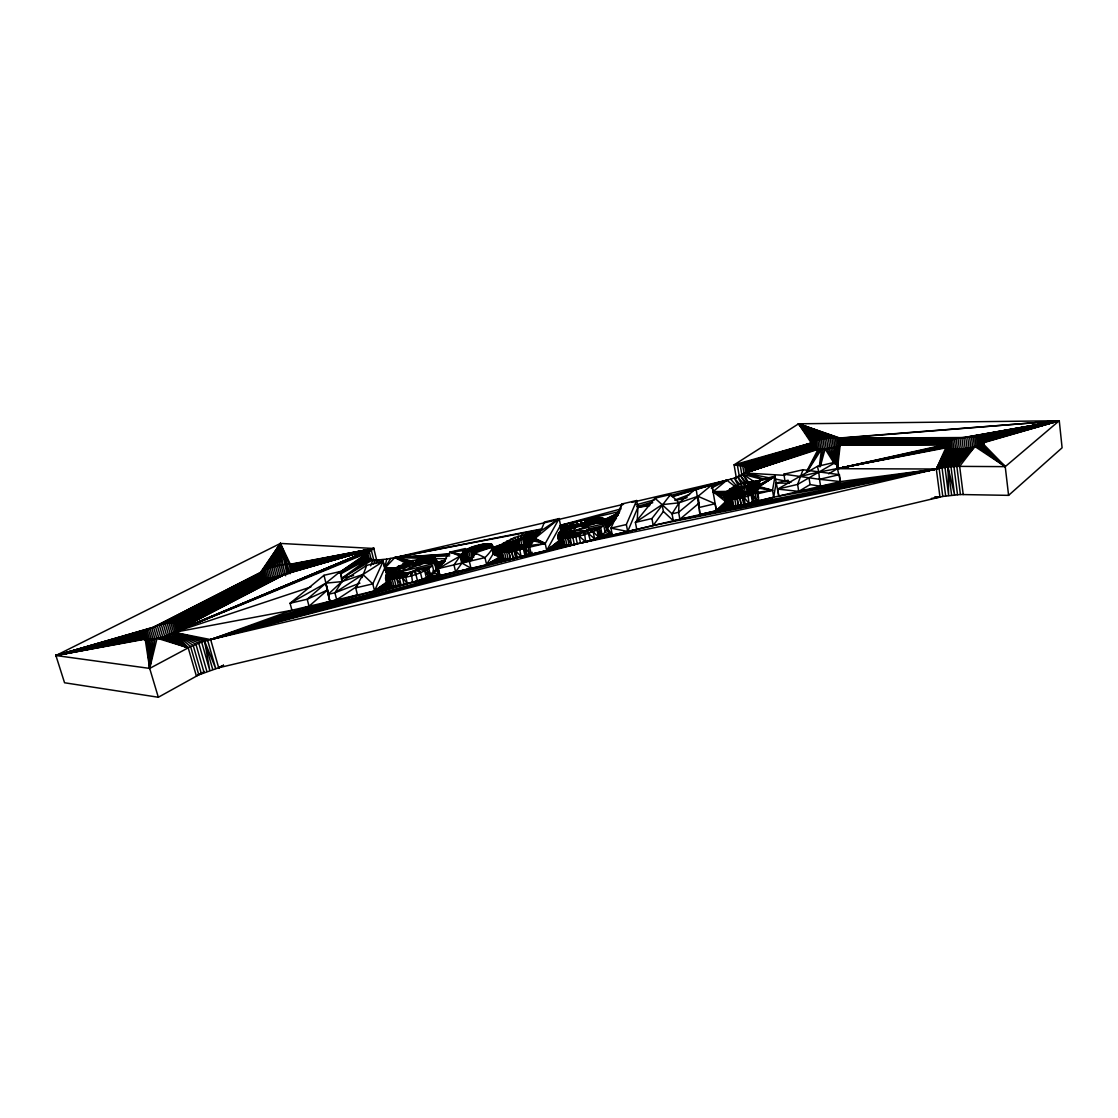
<?xml version="1.0" encoding="UTF-8"?>
<svg xmlns="http://www.w3.org/2000/svg" width="1118" height="1118" viewBox="0 0 1118 1118"><rect width="100%" height="100%" fill="white"/><g stroke="black" fill="none" stroke-linecap="round" stroke-linejoin="round"><path stroke-width="1.5" d="M942.781 496.448L939.134 468.4L963.534 448.807C936.073 452.594 940.238 439.067 963.814 437.529C991.247 433.658 987.529 447.242 963.534 448.807L936.311 469.015L778.799 496.043L774.998 476.268C758.968 483.745 736.063 478.853 724.38 494.729C726.127 502.317 738.257 498.083 744.029 497.412L747.774 492.325C716.484 491.934 787.058 476.002 747.774 492.325L748.948 503.393L699.924 514.546L696.095 488.58L711.859 484.905L713.046 491.599L725.568 501.591C726.882 508.858 738.229 505.28 743.638 504.721L945.003 467.38L956.84 466.36L1005.236 466.639L1059.263 420.745L1062.1 447.801L1008.59 495.358L960.404 494.519L942.781 496.448L218.681 667.767L198.794 674.853L158.323 697.255L64.551 682.763L55.9 655.525L280.408 543.432L373.789 548.491L376.948 561.306M560.425 533.216L560.523 525.278L559.14 518.598L544.284 522.05C540.846 533.971 528.744 549.86 514.741 544.55C518.738 539.183 528.632 535.564 534.991 538.093M413.213 566.379L412.598 560.607C419.907 559.601 428.753 554.863 435.88 558.693C444.573 575.463 418.146 580.382 407.357 583.722L201.659 642.137L190.605 646.567L149.686 668.41L55.9 655.525L153.529 627.156C165.296 620.183 199.591 620.895 169.042 634.703C156.967 641.9 122.547 640.963 153.529 627.156L260.466 572.444C263.261 568.182 303.132 557.211 293.112 570.068C289.758 574.512 250.6 585.692 260.466 572.444L280.408 543.432L290.345 564.227L292.441 572.192M223.362 665.434L218.681 667.767L223.376 665.503L218.681 667.767L223.362 665.476L218.681 667.767L210.659 639.594L524.901 555.604L585.622 541.797L584.309 531.26L589.018 529.052L603.804 525.586L605.173 532.489L612.315 535.089L738.243 505.615L737.041 498.67L743.973 492.8L734.792 498.866L735.979 505.825L716.372 510.688L715.143 503.729L697.884 496.28L679.059 502.82L662.122 504.637L635.401 522.399L636.743 529.359L580.521 543.11L210.659 639.594L174.226 632.355L188.187 647.797L196.405 676.111L199.144 673.958M584.309 531.26L578.719 532.713L575.868 536.864L577.293 543.823L439.933 575.518L434.119 572.57L432.484 565.666C411.256 583.624 352.114 583.596 412.598 560.607L415.044 565.82M747.355 482.305L748.04 491.641M637.204 520.848L637.945 507.223L636.659 500.529L621.943 503.966L610.945 528.129L612.315 535.089L585.622 541.797L579.096 536.137C537.283 545.808 568.014 519.758 589.703 519.199C594.636 518.556 600.324 516.726 605.048 519.171C614.397 532.503 595.321 539.365 585.622 541.797M469.364 561.278L474.94 552.963L485.002 557.616L486.568 564.576L513.162 558.665L511.639 551.705L515.817 550.853L521.212 556.806L546.702 550.475L545.221 543.516L559.14 518.598L537.968 532.895L528.073 533.51L514.462 537.562L503.282 543.278L499.047 547.401L498.321 549.972L500.026 551.607L508.844 552.096L511.639 551.705L521.617 545.235L514.21 551.216L515.733 558.175L291.924 610.232L210.659 639.594L470.944 568.237L469.364 561.278L485.002 557.616C505.28 537.269 479.748 544.214 469.881 547.834L472.02 557.602L463.229 561.278L455.599 571.843L412.584 582.38L411.103 571.899L417.433 569.188L432.484 565.666M158.323 697.255L149.686 668.41L151.363 639.119M838.835 445.691C833.986 449.771 793.766 452.483 814.882 441.358C819.69 437.404 859.56 434.567 838.835 445.691L837.466 468.694L840.443 481.592L936.311 469.015L961.536 449.017M515.733 558.175L486.568 564.576L493.876 552.697L492.199 550.671L498.572 549.609M411.103 571.899C387.121 579.376 416.106 555.898 422.674 563.402L385.92 577.154L401.474 571.843L402.145 574.596M945.898 448.206L945.241 443.161L840.177 445.16L837.466 468.694L828.648 473.822M155.011 638.993L151.727 627.883L55.9 655.525L145.172 639.161L149.686 668.41L153.194 638.909M499.257 552.837L493.234 554.123L500.067 555.241L499.858 556.876L486.568 564.576L508.201 559.238L506.678 552.278L517.9 545.696L508.844 552.096L510.367 559.056L502.653 558.888L493.234 554.123L491.71 547.261L474.94 552.963L475.835 550.978L474.954 550.28L467.1 551.733L460.784 555.199L453.992 564.883L438.298 568.559L439.933 575.518L412.584 582.38M819.354 466.304L821.492 449.226L807.741 470.762M759.038 488.748L758.465 485.324L760.254 479.706L774.998 476.268L772.524 490.299L757.697 492.227L744.029 497.412L748.948 503.393L773.656 497.244L776.102 483.046L788.176 480.223M146.514 639.272L149.686 668.41L155.095 638.616M470.217 560.831L462.363 562.061L460.113 556.037L438.298 568.559L450.051 552.11L465.298 548.547L463.327 553.354L464.892 560.202L471.53 559.992M819.774 466.723L823.281 449.087M758.856 499.159L748.948 503.393L758.521 500.794L757.361 493.849L758.13 488.147L772.524 490.299L773.656 497.244M541.727 528.954L386.688 559.154L384.704 568.251L374.53 590.849L210.659 639.594L936.311 469.015L959.565 449.17M521.212 556.806L531.19 554.109L529.694 547.149L531.609 541.671L523.392 548.645L515.817 550.853L517.341 557.826L514.21 551.216L522.735 544.997L519.702 549.832L521.212 556.806L577.293 543.823L546.702 550.475L560.523 525.278L620.993 508.914M147.995 639.3L149.686 668.41L157.065 638.238L188.187 647.797L172.605 633.165M748.878 492.088L747.774 496.434L756.662 489.153L751.226 495.302L752.4 502.248L840.443 481.592L839.394 474.647L803.004 469.728L783.9 474.186L784.99 480.964L791.432 481.914M522.176 546.716L520.695 539.882L521.98 535.005L518.794 540.791L519.982 546.269M362.064 577.643L366.718 565.345L383.055 561.543L386.688 574.442M201.506 672.715L198.794 674.853L190.605 646.567L174.226 632.355L291.924 610.232L290.065 603.259L325.841 583.163L341.898 581.598L362.903 574.512L372.797 583.889L374.53 590.849L387.485 582.897L386.003 575.323L434.664 563.36L436.146 559.112L422.674 563.402L390.392 570.515M820.263 466.667L825.112 448.891L833.93 463.034M957.623 449.254L936.311 469.015L580.521 543.11L579.096 536.137L584.197 534.823L585.343 530.882L594.58 538.736L612.315 535.089L607.423 528.367L605.481 519.549L558.287 536.836L572.989 531.735C578.621 518.99 595.391 523.601 605.341 523.448L605.998 520.429L560.775 530.701M803.004 469.728L797.623 484.415L798.727 491.375L936.311 469.015L955.75 449.296L954.409 439.304L843.377 443.455L945.241 443.161L841.393 444.601M619.414 512.156L621.943 503.966M386.688 559.154C380.204 559.461 371.637 561.767 366.48 556.708L367.682 552.893L373.789 548.491L290.345 564.227M749.326 493.024L748.18 486.19L749.549 481.83L747.173 486.512L743.624 483.269L745.566 494.449M470.301 558.05L468.749 551.216L469.881 547.834L463.872 550.573L450.051 552.11L460.113 556.037L461.678 562.913L470.944 568.237M387.261 581.653L374.53 590.849L401.082 585.021L399.392 578.062L406.505 573.003L402.382 577.475L407.357 583.722L405.666 576.748L409.929 572.234L410.907 575.407L412.249 571.522M586.643 530.701L573.282 530.952L558.916 532.685L575.323 527.724L563.793 528.479L576.678 526.536L567.72 526.271L577.573 525.977L571.675 524.468L578.607 525.432L576.105 522.819L580.34 524.663L580.997 521.309L583.75 523.545L586.377 519.926L585.259 523.154L585.958 526.564M559.126 537.828L559.699 540.581C557.938 547.876 570.529 544.745 574.317 544.396L572.877 537.437L576.874 532.993L578.719 532.713L572.877 537.437L577.754 532.867M758.619 497.776L756.998 488.957L755.349 493.541L756.509 500.487L758.521 500.794L754.189 501.549L751.226 495.302M471.265 560.146L464.291 560.551L462.726 553.689L463.872 550.573L467.1 551.733L468.652 558.581L472.131 558.399M370.687 565.848L372.993 559.629L341.982 578.23L342.541 581.639M470.468 550.769L472.02 547.051L471.377 550.559L472.928 557.393L473.766 557.239M636.659 500.529L626.346 524.524L610.945 528.129L627.701 531.483L637.945 507.223L652.758 502.723M532.238 552.292L524.901 555.604L523.392 548.645L530.743 545.346L533.02 540.791L545.221 543.516L529.694 547.149M946.778 448.248L936.311 469.015L939.972 497.063L931.364 498.46M806.399 471.978L818.083 449.338L744.993 473.012L734.33 478.155L669.71 495.721M473.459 555.884L472.215 550.405L474.325 546.325L471.377 550.559L473.291 555.912M355.706 587.886L362.903 574.512L383.055 561.543L372.797 583.889L355.706 587.886L357.467 594.86L210.659 639.594L309.029 606.222L327.602 589.997L324.01 575.295L340.277 571.508L341.982 578.23L353.54 575.532M530.743 545.346L545.221 543.516L535.019 538.373L537.968 532.895L529.834 537.255L531.008 542.733M410.907 575.407L413.353 571.116L415.812 573.897L417.475 580.871L439.933 575.518L435.489 558.329L422.674 563.402L434.664 563.36L439.933 575.518L422.031 579.208L420.382 572.248L417.433 569.188L428.781 568.196L430.43 575.127L439.933 575.518L436.286 570.25L434.664 563.36M947.924 448.556L936.311 469.015L653.233 525.488L580.521 543.11M468.652 558.581L463.872 550.573L461.664 554.416L463.229 561.278L471.516 560.384M586.377 519.926L584.393 523.364L585.091 526.788M806.679 471.978L819.746 449.31M588.487 525.362L587.663 522.679L589.703 519.199L585.259 523.154L586.475 525.74M373.398 563.919L375.886 559.852M390.713 558.483L384.704 568.251L387.653 575.435M414.401 563.095L418.118 559.196L415.952 562.703L416.609 565.428M405.666 576.748L408.727 572.528L402.382 577.475L404.073 584.448L210.659 639.594L329.88 601.33L328.077 594.357L334.897 592.764L341.898 581.598L366.718 565.345M534.865 537.842L537.968 532.895L530.659 537.171L531.833 542.635L529.834 537.255L537.003 532.755L528.954 537.395L530.128 542.859M750.863 491.557L747.774 496.434L755.992 489.53M949.238 448.821L936.311 469.015L673.329 520.778L663.393 511.443L662.122 504.637L654.869 498.181L635.401 522.399L651.92 518.542L670.562 494.519L679.059 502.82L678.612 512.282L679.884 519.241L936.311 469.015L953.961 449.268M763.007 478.811L744.993 473.012L747.481 469.253L744.728 466.374L734.093 464.809L736.413 478.448M534.642 537.632L537.968 532.895L531.427 537.115L532.601 542.579M754.189 501.549L753.029 494.603L756.998 488.957M950.691 449.031L936.311 469.015L699.924 514.546L699.575 509.64M663.393 511.443L653.233 525.488L651.92 518.542M748.18 486.19L751.631 481.453L749.228 485.897L750.374 492.731M751.897 490.592L750.304 485.631L753.644 481.159L749.228 485.897L751.45 492.451L750.304 485.631L755.572 480.964M1008.59 495.358L1005.236 466.639L974.896 446.501L959.663 466.332L963.213 494.519M587.607 526.215L586.908 522.805L589.703 519.199M533.02 541.21L532.14 537.101L537.968 532.895L534.32 537.451L534.907 540.19M952.27 449.17L936.311 469.015L820.57 486.246L810.075 484.583L798.727 491.375L777.667 489.097L778.799 496.043M744.826 492.759L737.041 498.67L746.74 492.521L742.45 497.776L743.638 504.721L716.372 510.688L711.859 484.905L678.612 512.282L672.044 513.819L662.122 504.637M415.714 565.652L415.071 562.913L418.118 559.196M474.2 555.772L472.97 550.308L476.799 545.626L472.215 550.405M417.28 565.289L415.952 562.703L421.486 558.455L418.37 562.214L419.012 564.953M960.404 494.519L956.84 466.36L973.163 447.004L953.933 466.486L957.511 494.617M520.695 539.882L525.865 533.999L522.707 539.072L523.881 544.536M375.955 563.514L379.184 559.839M607.423 528.367L616.465 518.235M752.707 490.97L747.774 496.434L754.412 490.285M956.84 466.36L974.896 446.501M953.933 466.486L971.36 447.452L950.985 466.695L954.562 494.799L947.994 466.989L967.517 448.234L942.041 467.841L945.674 495.917M533.663 541.238L532.797 537.129L537.968 532.895L533.901 537.311L534.488 540.05M531.162 541.909L519.702 549.832L524.789 544.452M616.437 517.774L607.354 527.277L606.403 526.005L616.032 517.229M587.663 522.679L592.722 518.64L588.99 522.511L595.433 518.249L589.577 522.469L598.941 517.983L591.422 522.595L599.961 517.983L592.023 522.833L600.897 518.025L592.26 523L601.777 518.095L592.428 523.196L603.287 518.389L592.624 523.685L605.663 522.763M528.073 533.51L522.707 539.072L530.17 533.132L524.803 538.373L526.285 545.207M747.774 492.325L742.45 497.776L745.217 504.372L744.029 497.412M950.985 466.695L969.46 447.871L947.994 466.989L948.623 495.456L945.003 467.38L967.517 448.234M418.272 565.079L417.615 562.34L421.486 558.455M526.871 554.863L525.362 547.904L531.609 541.671L527.976 546.772L529.471 553.717L531.19 554.109L526.871 554.863L523.392 548.645M738.509 505.588L737.307 498.642L746.74 492.521L739.892 498.265L741.08 505.21L716.372 510.688L725.568 501.591L724.38 494.729L740.298 490.369L740.885 493.807M479.426 544.969L473.934 550.224L474.87 554.332L473.641 550.238L479.426 544.969L472.97 550.308M616.214 517.396L606.836 526.382L605.998 520.429M537.968 532.895L533.384 537.199L533.971 539.938L545.221 543.516L534.949 538.694M575.868 536.864L580.913 532.238L579.096 536.137L582.087 531.944L584.197 534.823L597.04 530.072L603.804 525.586M724.38 494.729L739.934 491.095L724.254 495.581L725.568 503.226L716.372 510.688L731.424 505.811L730.236 498.866L741.276 492.549L732.528 498.949L733.715 505.895L716.372 510.688L725.442 502.457M588.347 522.581L592.722 518.64M530.17 533.132L523.741 538.708L525.222 545.542M378.876 562.997L382.817 559.601L384.704 568.251L387.163 573.883M607.102 524.594L618.282 514.937M420.326 564.786L419.669 562.047L424.505 557.896L418.37 562.214L419.292 564.911M746.74 492.521L740.102 498.223L741.276 505.182M530.435 542.286L519.702 549.832L526.76 543.823M515.817 550.853L522.735 544.997M679.884 519.241L699.099 503.1L697.884 496.28M696.095 488.58L679.059 502.82L672.044 513.819L673.329 520.778M752.148 490.536L751.282 485.422L756.662 480.908L750.304 485.631M324.01 575.295L290.065 603.259L307.198 599.248L327.602 589.997L329.88 601.33L325.841 583.163L340.277 571.508L341.898 581.598L328.077 594.357L325.841 583.163L307.198 599.248L309.029 606.222M606.571 524.356L618.114 514.867M726.49 499.718L713.046 491.599L726.826 480.251L735.979 487.21M942.041 467.841L965.533 448.556L939.134 468.4M535.019 538.373L559.14 518.598M570.152 537.87L576.874 532.993L570.152 537.87L571.591 544.829L546.702 550.475L560.188 539.77M204.077 671.471L201.352 673.637L193.19 645.379L174.226 632.355L373.789 548.491L291.532 564.352L293.223 570.725M405.541 573.171L399.392 578.062L404.688 573.282L396.68 578.481L398.371 585.455L374.53 590.849L387.694 582.212M753.364 492.06L752.218 485.24L757.752 480.908L751.282 485.422M605.97 524.16L617.933 514.811M571.591 544.829L567.678 538.163L574.261 533.02L576.091 533.062L567.678 538.163L569.118 545.109L546.702 550.475L559.699 540.581M424.505 557.896L419.054 562.116L419.697 564.856M519.702 549.832L528.646 543.11M524.803 538.373L532.154 532.867L525.907 538.065L527.081 543.544M755.628 490.061L754.762 484.933L759.947 481.061L758.046 485.17L758.619 488.594M575.393 533.104L567.678 538.163L574.512 533.062M605.299 524.007L617.723 514.755M743.177 492.8L734.792 498.866L742.436 492.759L732.528 498.949L741.765 492.661M754.259 491.92L753.113 485.1L758.856 480.95L752.218 485.24M567.678 538.163L574.778 533.09M605.816 523L617.877 514.448M716.372 510.688L725.931 503.911L724.744 497.007L739.962 491.641L725.344 497.58L726.546 504.484L716.372 510.688L729.844 505.629L728.643 498.698L740.535 492.255L727.301 498.418L728.503 505.336L716.372 510.688L727.399 504.959L726.197 498.055L740.074 491.864L725.344 497.58M527.976 543.32L525.907 538.065L534.013 532.699L527.025 537.786L529.485 544.41L528.017 537.576L535.019 532.657L527.025 537.786L528.199 543.264M511.639 551.705L520.569 545.43L508.844 552.096L518.71 545.668M369.275 559.335L367.682 552.893L338.321 573.282L366.69 554.262L368.171 559.14M737.041 498.67L745.748 492.661M482.669 544.284L473.934 550.224L475.038 554.332M565.47 538.303L574.261 533.02L565.47 538.303L566.91 545.263L546.702 550.475L559.182 542.048L558.818 538.708M605.062 522.931L617.653 514.434M528.954 537.395L536.025 532.671L528.017 537.576M370.561 559.196L341.982 578.23L368.633 558.553L341.06 573.646M402.438 573.31L394.263 578.761L395.968 585.72C389.651 587.411 384.424 583.191 385.794 575.994L402.019 570.991L402.69 573.744M210.659 639.594L336.686 599.737L357.634 585.93M440.422 566.267L437.627 568.112L435.209 562.606L422.674 563.402L434.497 557.798L422.66 562.871L433.183 557.463L422.562 562.647L432.4 557.365L422.408 562.466L431.52 557.309L421.919 562.186L430.57 557.295L420.242 562.019L420.899 564.744M521.617 545.235L511.834 551.677L513.358 558.637M755.111 491.822L753.965 485.002L759.947 481.061L757.529 485.058L758.102 488.468M340.221 572.57L366.299 555.548L367.207 558.818M336.686 599.737L334.897 592.764L362.903 574.512M402.69 573.352L394.263 578.761L403.919 573.352L396.68 578.481L401.082 585.021M605.704 521.952L617.402 514.42M976.503 445.984L1005.236 466.639L982.401 443.049L1059.263 420.745L798.601 423.806L734.093 464.809L811.263 442.994L812.059 448.066M759.276 486.26L774.998 476.268L758.465 485.324L759.066 488.133M517.173 545.682L506.678 552.278L516.516 545.612L504.567 552.32L506.091 559.266L486.568 564.576L500.151 557.533L498.307 549.217L515.664 542.873L516.264 545.626M573.492 532.769L563.514 538.317L573.827 532.923L563.514 538.317L564.967 545.263L546.702 550.475L559.196 542.677M340.291 572.975L366.48 556.708M606.04 521.254L617.513 514.182M759.206 485.981L774.998 476.268L758.801 485.505L759.36 488.342M589.577 522.469L596.677 518.123M484.136 544.033L473.934 550.224L485.478 543.851L474.493 550.224L475.416 554.332L474.493 550.224L486.721 543.725L475.513 550.447L487.853 543.655L475.807 550.741L490.676 543.865L475.835 550.978L492.381 545.291L475.807 551.258L491.71 547.261M508.844 552.096L519.604 545.57M419.669 562.047L428.404 557.407M403.249 573.366L394.263 578.761L402.214 573.268L392.139 578.886L393.843 585.846L374.53 590.849L387.457 583.526M515.943 545.486L504.567 552.32L515.552 545.346L502.499 552.18L504.036 559.126L486.568 564.576L500.71 558.092L498.544 548.351L516.684 542.048L517.564 545.402M759.052 485.729L774.998 476.268L759.248 486.582L772.524 490.299L757.361 493.849M836.446 461.916L797.623 484.415L777.667 489.097L817.454 466.36L836.446 461.916L837.466 468.694L936.311 469.015L945.786 447.885L820.486 471.782M392.139 578.886L401.851 573.157L390.308 578.858L392.013 585.818L374.53 590.849L387.625 584.071L385.794 575.994M605.215 521.281L617.234 514.196M753.113 485.1L759.947 481.061L756.914 484.974L757.487 488.384M340.571 573.338L367.277 557.714M442.043 564.52L437.935 566.938L435.88 558.693L422.674 563.402L436.02 561.25M536.794 533.957L539.77 532.224M520.569 545.43L509.095 552.068L510.619 559.028M591.757 522.707L599.961 517.983M590.122 522.455L597.851 518.039M591.045 522.511L598.941 517.983M475.667 554.36L474.731 550.252L486.721 543.725L475.164 550.322L475.779 553.061M562.647 538.261L573.227 532.573L561.823 538.177L563.276 545.123L546.702 550.475L560.258 544.173L558.818 537.255L572.989 531.735L562.647 538.261L564.087 545.207L546.702 550.475L559.377 543.25L557.756 535.774L573.282 530.952L605.341 523.448L607.032 529.639L612.315 535.089L590.304 540.329L587.271 530.016L593.183 531.791L598.437 537.003L612.315 535.089L606.711 530.337L605.341 523.448M475.695 550.573L487.853 543.655L475.611 550.503M475.15 554.332L474.228 550.224L485.478 543.851M605.453 520.722L618.799 513.162M475.583 553.019L474.954 550.28L486.721 543.725M515.23 545.193L502.499 552.18L514.979 545.011L501.13 551.943L502.653 558.888L486.568 564.576L501.549 558.539L500.026 551.607L514.741 544.284L499.187 551.16L514.993 543.683L515.594 546.436M536.514 533.775L539.575 532.098M605.607 520.247L618.841 513.05M488.873 543.655L475.807 550.741L489.782 543.711M504.036 559.126L501.13 551.943L514.741 544.55L500.026 551.607L502.653 558.888M421.584 562.102L430.57 557.295M422.199 562.312L431.52 557.309M420.745 562.019L429.522 557.323M389.232 585.301L386.8 578.034L401.474 571.843L386.269 577.629L387.974 584.546L374.53 590.849L391.202 585.748L389.511 578.789L401.334 572.5L387.527 578.355L389.232 585.301L374.53 590.849L404.073 584.448M501.13 551.943L514.825 544.787M181.27 626.821L277.977 576.525M180.795 627.547L279.835 576.022M180.138 628.302L281.652 575.463M179.285 629.099L283.427 574.862M178.265 629.895L285.146 574.219L373.789 548.491L174.226 632.355L195.916 644.234L204.049 672.463M401.572 572.989L389.511 578.789M268.865 578.244L180.711 623.914L181.633 627.1M181.2 624.375L270.598 578.034M181.507 624.906L272.401 577.74M181.633 625.493L274.231 577.405M181.549 626.122L276.104 576.986M261.654 578.299L175.596 622.67L177.902 630.608M262.842 578.425L176.937 622.768L179.243 630.72M264.183 578.481L178.125 622.95L179.97 629.308M265.637 578.481L179.159 623.187L181.004 629.56M267.202 578.397L180.026 623.523L181.409 628.302M546.702 550.475L560.957 544.536L559.517 537.618L572.989 532.056L560.398 537.912L561.837 544.843L546.702 550.475L559.727 543.739L557.742 535.159L573.282 530.952L573.841 533.705M258.44 577.126L169.028 623.061L172.27 634.158M258.999 577.503L170.816 622.852L174.059 633.948M259.711 577.838L172.521 622.712L175.302 632.229M260.606 578.09L174.115 622.656L176.896 632.173M258.034 575.057L161.285 624.641L165.017 637.316M257.867 575.644L163.27 624.151L167.001 636.813M257.881 576.189L165.24 623.718L168.483 634.8M258.076 576.678L167.155 623.355L170.411 634.451M443.916 562.815L437.753 565.946L436.327 560.076L422.674 563.402L435.028 558.036M711.286 488.161L726.826 480.251L631.963 502.359M604.824 519.982L618.645 512.98M386.003 575.323L388.505 584.966L374.53 590.849L390.475 585.636L388.771 578.691L401.334 572.5M592.428 523.196L602.574 518.221M727.301 498.418L740.27 492.074L726.197 498.055M604.866 519.409L618.645 512.841M218.681 667.767L223.404 665.545M422.66 562.871L433.882 557.616M443.762 562.578C438.214 566.281 431.911 566.351 442.63 562.48M603.93 518.598L592.624 523.685L606.054 521.505M498.907 552.404L493.876 552.697L492.241 544.801L475.835 550.978L491.389 544.089M560.398 537.912L573.059 532.336M437.082 565.149L442.896 562.647M498.628 550.615L514.993 543.683L498.321 549.972L499.858 556.876M175.722 631.544L373.789 548.491L292.595 564.534L294.286 570.907M177.063 630.72L373.789 548.491L293.503 564.786L294.761 569.565M206.858 671.359L198.738 643.157L174.226 632.355L369.206 551.453L371.204 559.489M310.916 586.95L174.226 632.355L204.636 641.201L209.751 670.325L201.659 642.137L174.226 632.355L367.682 552.893M475.835 550.978L491.906 544.396L493.415 551.216L499.914 550.587M498.321 549.972L515.664 542.873L498.544 548.351M604.503 518.85L592.624 523.685L605.048 519.171L607.032 529.639M386.8 578.034L401.362 572.192L387.527 578.355L390.475 585.636M769.995 477.987L744.993 473.012L809.586 448.011L808.957 444.671L740.242 465.228L741.975 475.485M334.897 592.764L359.926 583.135M675.034 499.998L689.61 494.449M712.264 485.813L726.826 480.251L671.694 496.434M784.962 475.374L744.993 473.012L810.368 448.36M746.405 471.698L809.586 448.011L747.243 470.44L808.971 447.633L747.481 469.253L808.524 447.214L747.131 468.162L808.258 446.753L746.209 467.198L747.076 472.355M491.892 548.812L503.31 544.564M532.657 533.607L539.183 531.176M436.104 564.618L443.86 561.767M492.144 548.435L501.884 544.857M531.092 534.111L539.211 531.134L531.134 533.929M816.489 449.31L744.993 473.012L811.319 448.653M492.283 548.141L505.238 543.432M531.134 534.027L539.225 531.092M815.008 449.226L744.993 473.012L812.409 448.891M492.283 547.736L505.224 543.124M558.762 532.909L573.282 530.952L557.924 536.333L559.727 543.739M744.993 473.012L813.652 449.087M385.766 576.609L402.019 570.991L387.96 572.64L405.051 567.511L393.997 568.14L406.742 566.239L398.441 565.792L407.777 565.638L402.759 563.905L408.936 565.065L409.593 567.79M437.096 563.877L445.16 561.11M433.155 571.312L436.286 570.25L433.029 571.005M808.174 446.264L746.209 467.198L808.258 445.761L744.728 466.374L745.888 473.249M739.934 491.095L724.38 496.35L739.962 491.641M744.728 466.374L808.524 445.216L809.055 448.611M475.807 551.258L492.353 545.864M436.313 563.793L443.972 561.348M744.169 474.284L742.715 465.717L808.957 444.671M742.715 465.717L808.524 445.216M811.123 448.625L810.34 443.553L740.242 465.228L809.572 444.112L810.354 449.198M672.505 496.727L726.826 480.251M499.047 547.401L516.684 542.048L517.578 546.171M437.194 563.206L443.608 561.292M739.375 476.869L737.349 464.92L811.263 442.994L798.601 423.806L839.674 437.99L1059.263 420.745L983.057 442.449M737.349 464.92L810.34 443.553M636.603 506.733L651.64 502.317M286.767 573.562L373.789 548.491L294.258 565.093L295.515 569.887M288.29 572.877L373.789 548.491L294.831 565.456L295.683 568.657M143.984 638.979L55.9 655.525L150.008 628.651L153.306 639.775M289.702 572.178L373.789 548.491L295.25 565.89M142.964 638.699L55.9 655.525L148.387 629.448L151.699 640.558M436.481 563.165L444.894 560.803M983.547 441.848L1059.263 420.745L840.918 438.172L841.924 444.964M290.987 571.48L373.789 548.491L295.473 566.365M142.126 638.364L55.9 655.525L146.891 630.245L149.728 639.789M292.119 570.767L373.789 548.491L295.529 566.896M141.469 637.945L55.9 655.525L145.536 631.055L148.373 640.6M636.114 504.819L654.589 499.816M983.826 441.261L1059.263 420.745L963.814 437.529L840.918 438.172L959.929 438.102L961.396 449.827M293.112 570.068L373.789 548.491L295.404 567.469M141.008 637.456L55.9 655.525L144.32 631.866L146.696 639.831M437.026 562.801L445.132 560.635M983.91 440.702L1059.263 420.745L965.77 437.32L967.224 449.059M293.936 569.383L373.789 548.491L295.096 568.07M140.756 636.911L55.9 655.525L143.258 632.676L145.633 640.642M294.607 568.713L373.789 548.491M141.651 639.524L140.686 636.31L55.9 655.525L142.377 633.459L144.278 639.845M435.852 562.913L443.734 560.915M141.776 638.867L140.812 635.653L55.9 655.525L141.665 634.227L143.104 639.021M436.649 562.564L444.964 560.537M55.9 655.525L141.148 634.954L142.098 638.154M436.942 562.382L445.104 560.453M493.876 552.697L498.544 551.593M783.9 474.186L800.013 476.478L818.781 472.089L817.454 466.36M491.892 549.497L498.432 547.96M698.68 507.586L715.143 503.729M800.013 476.478L819.494 479.301L839.394 474.647M430.765 573.352L434.119 572.57M555.744 520.122L394.808 557.616L384.704 568.251L388.91 573.464M559.126 519.339L623.495 504.33M654.869 498.181L670.562 494.519M618.156 511.834L560.523 525.278L561.362 531.413M675.202 500.445L687.095 497.664M499.327 548.169L492.689 549.693L499.187 548.519M944.151 448.304L943.718 444.922L837.466 468.694L832.407 447.605M493.122 549.427L499.648 547.988M943.592 445.495L837.466 468.694L834.14 447.172M492.912 550.168L499.369 548.756M492.102 549.539L498.921 548.058M499.956 549.804L493.415 551.216L492.241 544.801M943.648 446.04L837.466 468.694L835.803 446.711M943.899 446.557L837.466 468.694L837.368 446.222M741.611 493.052L741.038 489.628L725.303 492.87L740.298 490.369M516.684 542.048L500.752 545.346L516.935 541.881L518.85 546.534M492.074 550.112L498.81 548.714M469.909 561.208L453.992 564.883L455.599 571.843M944.347 447.032L837.466 468.694L944.976 447.479M561.012 530.505L575.323 527.724M390.671 570.306L405.051 567.511M540.553 529.722L394.808 557.616L406.756 563.64M499.676 549.623L492.898 550.894L491.906 544.396M558.259 533.705L573.282 530.952M493.904 552.124L498.572 551.258M386.982 573.744L402.019 570.991L387.736 572.877M649.796 505.126L637.945 507.223L649.516 505.741M492.982 550.266L499.718 549.273M493.751 551.621L498.488 550.978M563.793 528.479L575.924 527.123M393.997 568.14L405.834 566.868M741.765 492.926L741.178 489.502L727.119 490.998L741.038 489.628M465.507 552.334L467.072 559.182L472.215 558.651M602.113 534.893L600.729 527.962L589.018 529.052L597.04 530.072L600.352 535.983L612.315 535.089L602.113 534.893L598.969 529.052L589.018 529.052L593.183 531.791L594.58 538.736M449.939 553.871L394.808 557.616L410.39 562.843M424.602 570.432L428.404 576.301L439.933 575.518L426.251 577.377L424.602 570.432L417.433 569.188L426.755 569.355L430.43 575.127M448.751 554.262L394.808 557.616L409.789 561.655M946.974 449.282L946.121 442.56L843.377 443.455L959.929 438.102L842.036 438.41L843.042 445.202M934.76 497.3L939.972 497.063L934.746 497.189M948.008 448.681L947.142 441.973L843.377 443.455L958.028 438.452L959.496 450.177M844.132 442.882L959.929 438.102L843 438.689L843.755 443.79M949.406 449.785L948.344 441.4L843.377 443.455L956.183 438.857L957.665 450.582M844.719 442.323L959.929 438.102L843.824 439.011L844.579 444.112M950.733 449.212L949.671 440.841L843.377 443.455L952.718 439.779L953.989 449.827M845.124 441.778L959.929 438.102L844.481 439.388L844.984 442.798M449.688 555.884L394.808 557.616L412.933 561.711M843.377 443.455L951.139 440.296L952.41 450.344M396.862 567.902L384.704 568.251L389.064 573.338M845.348 441.247L959.929 438.102L844.956 439.793L845.46 443.203M845.404 440.73L959.929 438.102L845.264 440.254L845.767 443.664M742.967 493.988L742.086 488.859L729.802 489.097L741.178 489.502M725.247 496.574L713.046 491.599L727.944 491.389M943.718 444.922L840.177 445.16L944.556 443.762L944.99 447.116M842.469 444.028L945.241 443.161M840.177 445.16L944.039 444.349L944.472 447.717M840.918 438.172L961.871 437.795L963.325 449.52M471.796 559.852L465.549 559.866L463.872 550.573M506.636 541.21L518.011 541.224L519.199 546.702M776.102 483.046L789.434 483.2M500.571 554.276L493.234 554.123L499.83 556.107M570.711 525.516L560.523 525.278L561.613 532.182M429.242 558.399L394.808 557.616L413.506 561.306M436.132 558.553L446.459 558.79M393.424 568.517L384.704 568.251L390.182 571.619M724.464 494.338L713.046 491.599L727.888 492.144M570.739 525.823L560.523 525.278L563.206 531.008M467.072 559.182L471.782 559.517M818.781 472.089L819.494 479.301L840.443 481.592M713.046 491.599L726.281 493.052M394.556 569.481L384.704 568.251L392.39 570.432M568.936 526.368L560.523 525.278L565.442 529.736M743.624 493.597L742.757 488.468L733.38 487.168L742.086 488.859M774.998 478.979L784.99 480.964M758.898 487.35L772.524 490.299M174.226 632.355L207.641 640.348L215.69 668.522L204.636 641.201L212.699 669.375M568.237 527.249L560.523 525.278L566.798 528.283M762.867 479.566L743.037 474.339L747.621 482.892M510.8 539.128L518.011 541.224L518.179 536.193L518.794 540.791M159.077 637.805L188.187 647.797L170.872 633.948M813.387 449.184L812.339 442.435L798.601 423.806L838.304 437.865L839.562 446.334M814.854 450.33L813.555 441.889L798.601 423.806L836.823 437.795L838.095 446.25M816.182 449.799L814.882 441.358L798.601 423.806L835.258 437.767L836.767 447.913M161.118 637.302L188.187 647.797L169.042 634.703M817.621 449.282L816.336 440.855L798.601 423.806L833.609 437.809L835.118 447.941M420.382 572.248L415.463 570.222L415.812 573.897L414.429 570.683M819.424 450.484L817.873 440.366L798.601 423.806L831.89 437.893L833.413 448.025M534.781 539.058L545.221 543.516M163.144 636.729L188.187 647.797L167.127 635.429M742.757 488.468L736.636 485.701L744.406 487.616L740.046 484.401M821.045 450.023L819.494 439.919L798.601 423.806L830.129 438.046L831.652 448.164M822.736 449.604L821.199 439.5L798.601 423.806L828.34 438.242L829.863 448.36M165.157 636.1L188.187 647.797M824.483 449.226L822.946 439.108L798.601 423.806L826.523 438.48L828.061 448.597M798.601 423.806L824.721 438.773L826.258 448.891M752.903 480.88L743.037 474.339L748.878 482.669M977.984 445.425L1005.236 466.639L981.548 443.664M979.326 444.852L1005.236 466.639L980.528 444.265M514.462 537.562L518.011 541.224L503.282 543.278L516.935 541.881L517.83 546.003M743.079 483.004L737.642 476.939L741.597 484.22M730.697 479.259L737 486.414M739.543 484.094L734.33 478.155L738.146 485.394M586.335 530.463L588.893 533.384M746.628 483.423L740.563 475.667L744.979 483.116M468.749 551.216L467.1 549.008L467.1 551.733M743.624 483.269L746.209 486.861L747.369 493.681M525.362 547.904L529.471 553.717M753.029 494.603L756.509 500.487M826.957 448.639L835.034 464.068M408.936 565.065L407.483 562.172L410.823 564.269L412.598 560.607L413.534 566.267M733.715 505.895L730.236 498.866L740.871 492.423L728.643 498.698L731.424 505.811M412.877 563.542L414.135 566.099M583.428 526.536L580.997 521.309L582.827 527.43M464.291 560.551L461.664 554.416L450.051 552.11L460.784 555.199L462.363 562.061M828.801 448.346L835.467 463.998M415.071 562.913L416.078 565.554M417.615 562.34L418.565 565.023M388.771 578.691L391.202 585.748M462.726 553.689L464.892 560.202M830.632 447.997L835.887 463.914M561.837 544.843L559.517 537.618L572.989 531.735L573.562 534.488M586.908 522.805L587.761 525.488M531.427 537.115L532.727 541.21M583.219 531.623L584.197 534.823M386.269 577.629L388.505 584.966M161.09 638.476L157.345 625.801L258.915 573.8L260.214 578.593M159.161 639.133L155.416 626.457L259.614 573.129L260.913 577.922M153.529 627.156L156.813 638.252M558.818 537.255L560.957 544.536M163.046 637.861L159.315 625.186L258.398 574.442L259.697 579.25M412.556 563.64L413.339 566.337M753.965 485.002L755.516 490.411M754.762 484.933L756.285 490.383M266.084 578.313L263.932 570.362L280.408 543.432L289.017 564.185L291.113 572.136M264.798 579.026L262.646 571.06L280.408 543.432L290.107 573.73M263.205 578.132L261.486 571.759L280.408 543.432L288.556 573.813M260.466 572.444L262.199 578.831M274.441 576.692L271.884 567.161L280.408 543.432L286.935 573.967M273.127 578.858L270.137 567.748L280.408 543.432L282.7 564.66L285.649 575.77M271.017 577.894L268.46 568.363L280.408 543.432L280.939 564.939L283.469 574.456M269.424 578.551L266.853 569.006L280.408 543.432L279.137 565.275L282.099 576.385M267.915 579.222L265.343 569.677L280.408 543.432L277.32 565.666L280.283 576.776M278.466 577.223L275.489 566.127L280.408 543.432L273.672 566.616L276.649 577.726M474.228 550.224L475.318 554.332M474.731 550.252L475.793 554.374M474.954 550.28L475.653 553.033M366.299 555.548L367.095 558.776M371.26 549.972L374.041 561.208M366.69 554.262L367.892 559.112M426.755 569.355L428.404 576.301M435.349 559.405L435.992 562.13M435.209 562.606L436.831 569.481M473.641 550.238L474.563 554.346M557.756 535.774L559.377 543.25M582.282 523.979L582.981 527.389M581.975 524.076L582.674 527.486M598.969 529.052L600.352 535.983M597.04 530.072L598.437 537.003M626.346 524.524L627.701 531.483M435.489 558.329L436.062 561.599M757.096 490.047L756.243 484.919L759.947 481.061L755.53 484.905L756.383 490.033M808.999 477.693L810.075 484.583M819.494 479.301L820.57 486.246M839.674 437.99L840.68 444.768M605.481 519.549L606.166 524.384M947.994 466.989L951.6 495.078M963.814 437.529L965.281 449.254M972.688 447.116L971.458 437.026L1059.263 420.745L983.812 440.157L984.329 444.098M971.053 448.821L969.613 437.068L1059.263 420.745L983.505 439.654L983.924 443.049M969.166 448.905L967.713 437.166L1059.263 420.745L983.015 439.178L983.421 442.56M982.107 443.413L981.492 438.34L1059.263 420.745L973.233 437.054L974.463 447.144M981.283 444.754L980.472 437.99L1059.263 420.745L974.91 437.124L976.154 447.228M980.304 446.138L979.284 437.697L1059.263 420.745L982.345 438.745L982.96 443.818M978.977 445.886L977.957 437.459L1059.263 420.745L976.503 437.264L977.733 447.368M699.099 503.1L699.337 506.37M149.616 639.258L149.686 668.41"/></g></svg>
